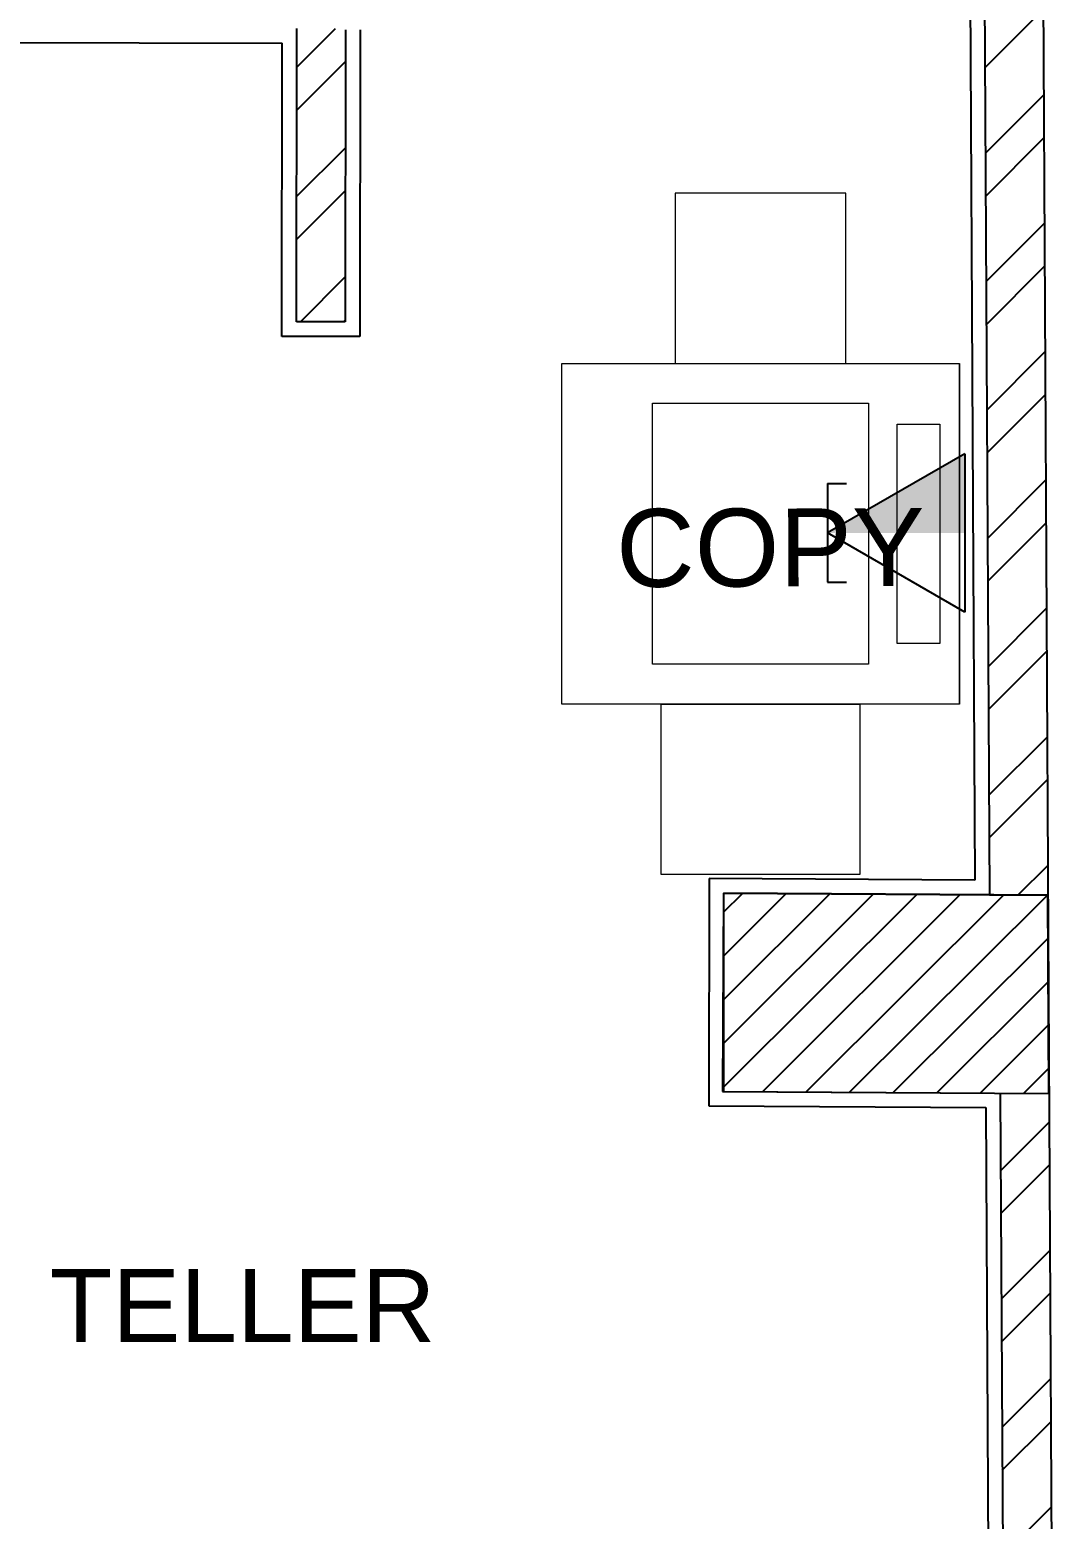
# Model space of a CAD drawing. Header units: inches. Extents: x 78 to 199, y 70 to 92.
# Drawn here: x 145.922 to 148.042, y 81.741 to 84.801 of the extents above; entities that cross this region are included whole.
import ezdxf
from ezdxf.enums import TextEntityAlignment as Align

# ---------------------------------------------------------------- set-up
doc = ezdxf.new("R2010")
doc.units = ezdxf.units.IN
doc.header["$MEASUREMENT"] = 0
doc.layers.add('A-TEXT', color=1, linetype='Continuous', lineweight=5)
for name, color, linetype in [('A2- Plans$0$WALL-AR', 7, 'Continuous'), ('col-hat', 2, 'Continuous'), ('columns', 6, 'Continuous'), ('EL. BLOCK', 3, 'Continuous'), ('FINISH-AR', 252, 'Continuous'), ('HATCH-AR', 251, 'Continuous'), ('PW', 4, 'Continuous'), ('text', 2, 'Continuous'), ('WALL-AR', 7, 'Continuous')]:
    doc.layers.add(name, color=color, linetype=linetype)
doc.layers.add('GOLDCLADDING', color=7, linetype='Continuous', true_color=0xffc20a)
doc.styles.add('ARIAL250', font='arial.ttf', dxfattribs={"height": 250})
doc.styles.add('ROMANS', font='romans.shx')
doc.styles.get("Standard").update_dxf_attribs({"font": 'arial.ttf'})

# ---------------------------------------------------------------- blocks, each defined once
blk = doc.blocks.new('GRWRFHRH')
at = {"color": 252, "linetype": 'Continuous', "lineweight": 0}
for p, q in [((7.2697, 11.7968), (7.2697, 11.4468)), ((7.6197, 11.7968), (7.2697, 11.7968)), ((7.6197, 11.4468), (7.6197, 11.7968)), ((7.0364, 11.4468), (7.8531, 11.4468)), ((7.0364, 10.7468), (7.0364, 11.4468)), ((7.2697, 11.4468), (7.6197, 11.4468)), ((7.8531, 10.7468), (7.8531, 11.4468)), ((7.8531, 11.4468), (7.8531, 10.7468)), ((7.2231, 10.8285), (7.2231, 11.3651)), ((7.2231, 11.3651), (7.6664, 11.3651)), ((7.6664, 11.3651), (7.6664, 10.8285)), ((7.7253, 10.8716), (7.7253, 11.3219)), ((7.7253, 11.3219), (7.8128, 11.3219)), ((7.8128, 11.3219), (7.8128, 10.8716)), ((7.8128, 10.8716), (7.7253, 10.8716)), ((7.6664, 10.8285), (7.2231, 10.8285)), ((7.8531, 10.7468), (7.0364, 10.7468)), ((7.2406, 10.3968), (7.2406, 10.7468)), ((7.2406, 10.7468), (7.6489, 10.7468)), ((7.6489, 10.7468), (7.6489, 10.3968)), ((7.6489, 10.3968), (7.2406, 10.3968))]:
    blk.add_line(p, q, dxfattribs=at)
at = {"layer": 'A2- Plans$0$WALL-AR', "color": 252}
blk.add_line((7.9371, 9.9475), (7.9504, 7.4878), dxfattribs=at)
at = {"layer": 'col-hat', "color": 252}
for p, q in [((7.369, 10.3582), (7.3684, 9.9509)), ((8.0349, 10.3542), (7.369, 10.3582)), ((8.0371, 9.947), (8.0349, 10.3542)), ((7.3684, 9.9509), (8.0371, 9.947))]:
    blk.add_line(p, q, dxfattribs=at)
at = {"layer": 'col-hat', "color": 252, "linetype": 'Continuous'}
for p, q in [((7.3684, 9.9598), (7.7656, 10.3558)), ((7.3685, 10.0496), (7.6762, 10.3563)), ((7.3687, 10.1394), (7.5868, 10.3569)), ((7.3688, 10.2292), (7.4974, 10.3574)), ((7.3689, 10.319), (7.408, 10.3579)), ((7.449, 9.9505), (7.855, 10.3553)), ((7.5384, 9.9499), (7.9444, 10.3547)), ((7.6278, 9.9494), (8.0338, 10.3542)), ((7.7172, 9.9489), (8.0354, 10.2661)), ((7.8066, 9.9483), (8.0359, 10.1769)), ((7.896, 9.9478), (8.0364, 10.0877)), ((7.9854, 9.9473), (8.0368, 9.9985))]:
    blk.add_line(p, q, dxfattribs=at)
at = {"layer": 'columns', "color": 252}
for p, q in [((7.369, 10.3582), (7.3666, 9.951)), ((7.369, 10.3582), (8.0349, 10.3542)), ((7.3666, 9.951), (8.0371, 9.947))]:
    blk.add_line(p, q, dxfattribs=at)
at = {"layer": 'FINISH-AR', "color": 252}
for p, q in [((7.8591, 15.1377), (7.8848, 10.3851)), ((6.6226, 12.1321), (6.6217, 11.5021)), ((3.7939, 12.1095), (6.4626, 12.1048)), ((6.4617, 11.5023), (6.4626, 12.1048)), ((6.6217, 11.5021), (6.4617, 11.5023)), ((7.339, 10.3883), (7.3383, 9.9211)), ((7.8848, 10.3851), (7.339, 10.3883)), ((7.8849, 10.3551), (7.8849, 10.3547)), ((7.3383, 9.9211), (7.9073, 9.9177)), ((7.9073, 9.9177), (7.9203, 7.5176))]:
    blk.add_line(p, q, dxfattribs=at)
at = {"layer": 'HATCH-AR', "color": 252, "linetype": 'Continuous'}
for p, q in [((7.9057, 12.0543, 0), (8.0251, 12.1737, 0)), ((6.4925, 12.0553, 0), (6.5719, 12.1346, 0)), ((6.4924, 11.9668, 0), (6.5925, 12.0669, 0)), ((7.9067, 11.8785, 0), (8.026, 11.9978, 0)), ((7.9072, 11.7906, 0), (8.0265, 11.9099, 0)), ((6.4921, 11.7897, 0), (6.5923, 11.8899, 0)), ((6.492, 11.7012, 0), (6.5921, 11.8014, 0)), ((7.9081, 11.6147, 0), (8.0275, 11.7341, 0)), ((7.9086, 11.5268, 0), (8.0279, 11.6462, 0)), ((6.4998, 11.5323, 0), (6.5919, 11.6243, 0)), ((6.5881, 11.5322, 0), (6.5917, 11.5358, 0)), ((7.9095, 11.351, 0), (8.0289, 11.4703, 0)), ((7.91, 11.2631, 0), (8.0294, 11.3824, 0)), ((7.911, 11.0873, 0), (8.0303, 11.2066, 0)), ((7.9114, 10.9993, 0), (8.0308, 11.1187, 0)), ((7.9124, 10.8235, 0), (8.0317, 10.9429, 0)), ((7.9129, 10.7356, 0), (8.0322, 10.855, 0)), ((7.9138, 10.5598, 0), (8.0332, 10.6791, 0)), ((7.9143, 10.4719, 0), (8.0336, 10.5912, 0)), ((7.9738, 10.3546, 0), (8.0346, 10.4154, 0)), ((7.938, 9.7884, 0), (8.0374, 9.8879, 0)), ((7.9385, 9.7005, 0), (8.0379, 9.8, 0)), ((7.9394, 9.5247, 0), (8.0389, 9.6242, 0)), ((7.9399, 9.4368, 0), (8.0393, 9.5363, 0)), ((7.9408, 9.261, 0), (8.0403, 9.3604, 0)), ((7.9413, 9.1731, 0), (8.0408, 9.2725, 0)), ((7.9423, 8.9972, 0), (8.0417, 9.0967, 0))]:
    blk.add_line(p, q, dxfattribs=at)
at = {"layer": 'HATCH-AR', "color": 252}
blk.add_line((7.9149, 10.3549), (8.0349, 10.3542), dxfattribs=at)
at = {"layer": 'WALL-AR', "color": 252}
for p, q in [((8.0077, 15.3879), (8.0643, 4.9268)), ((7.8891, 15.1379), (7.9149, 10.3549)), ((6.4917, 11.5323), (6.4926, 12.1348)), ((6.5926, 12.1321), (6.5917, 11.5321)), ((6.5917, 11.5321), (6.4917, 11.5323))]:
    blk.add_line(p, q, dxfattribs=at)
at = {"color": 252, "style": 'ROMANS'}
for p in [(-5.1176, 7.4592, 0), (3.1653, 4.7064, 0), (-5.1176, 4.6287, 0)]:
    blk.add_attdef('ELEV', text='', height=0.1035, dxfattribs=at).set_placement(p, align=Align.BOTTOM_LEFT)
for p in [(-5.1176, 7.3903, 0), (3.1653, 4.6376, 0), (-5.1176, 4.5599, 0)]:
    blk.add_attdef('LEVEL', text='', height=0.1035, dxfattribs=at).set_placement(p, align=Align.TOP_LEFT)
at = {"layer": 'A-TEXT', "color": 252, "style": 'ARIAL250'}
blk.add_text('COPY', height=0.16, rotation=0.1758, dxfattribs=at).set_placement((7.1484, 10.9875))
at = {"layer": 'text', "color": 252}
blk.add_text('TELLER', height=0.15, dxfattribs=at).set_placement((5.9853, 9.436))
blk = doc.blocks.new('data1')
at = {"layer": 'EL. BLOCK', "linetype": 'ByBlock'}
h = blk.add_hatch(color=4, dxfattribs=at)
h.dxf.hatch_style = 1
h.paths.add_polyline_path([(0, 0.07194), (0, 0), (0.04153, 0)])
at = {"layer": 'PW', "color": 4}
for p, q in [((0.02591, 0.07194), (-0.02591, 0.07194)), ((-0.02591, 0.07194), (-0.02591, 0.06196)), ((0.04153, 0), (0, 0.07194)), ((0.02591, 0.07194), (0.02591, 0.06196)), ((0.04153, 0), (-0.04153, 0))]:
    blk.add_line(p, q, dxfattribs=at)
blk.add_lwpolyline([(-0.04153, 0), (0, 0.07194)], dxfattribs=at)

msp = doc.modelspace()

# ---------------------------------------------------------------- block references
at = {"xscale": 3.919104, "yscale": 3.919104, "zscale": 3.919104, "rotation": 90}
msp.add_blockref('data1', (147.8424, 83.7678, 0), dxfattribs=at)
at = {"layer": 'GOLDCLADDING'}
msp.add_blockref('GRWRFHRH', (139.9781, 72.6693, 0), dxfattribs=at)

doc.saveas('drawing.dxf')
